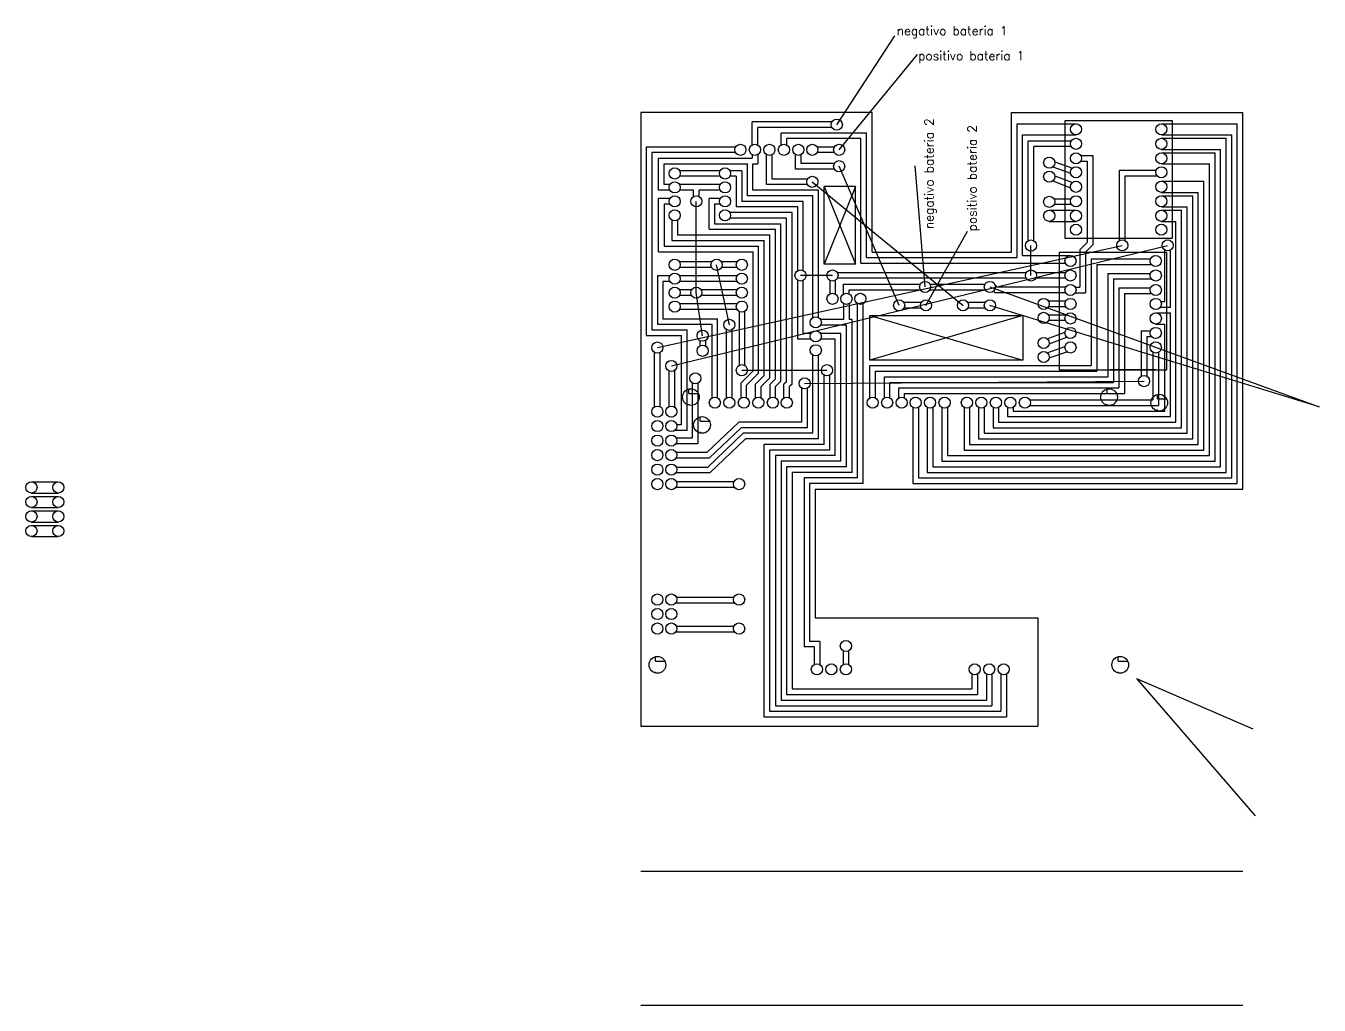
# Model space of a CAD drawing. Header units: millimetres. Extents: x -2700 to -2171, y -729 to -455.
# Drawn here: x -2403.2 to -2171.2, y -704.3 to -528.7 of the extents above; entities that cross this region are included whole.
import ezdxf

# ---------------------------------------------------------------- set-up
doc = ezdxf.new("R2010")
doc.units = ezdxf.units.MM
doc.styles.add('200-R060', font='romans.shx', dxfattribs={"height": 30})

msp = doc.modelspace()

# ---------------------------------------------------------------- hatches: boundary and pattern name
at = {"lineweight": 30}
h = msp.add_hatch(dxfattribs=at)
h.set_pattern_fill('ANGLE', color=6)
h.set_pattern_definition([(0, (-77, 48), (0, 6.985), [5.08, -1.905]), (90, (-77, 48), (-6.985, 4e-16), [5.08, -1.905])])
h.paths.add_polyline_path([(-2282.415, -595.274, 1), (-2285.415, -595.274, 1)])
h = msp.add_hatch(dxfattribs=at)
h.set_pattern_fill('ANGLE', color=6)
h.set_pattern_definition([(0, (-2, 48), (0, 6.985), [5.08, -1.905]), (90, (-2, 48), (-6.985, 4e-16), [5.08, -1.905])])
h.paths.add_polyline_path([(-2207.415, -595.274, 1), (-2210.415, -595.274, 1)])
h = msp.add_hatch(dxfattribs=at)
h.set_pattern_fill('ANGLE', color=6)
h.set_pattern_definition([(0, (7, 47), (0, 6.985), [5.08, -1.905]), (90, (7, 47), (-6.985, 4e-16), [5.08, -1.905])])
h.paths.add_polyline_path([(-2198.415, -596.274, 1), (-2201.415, -596.274, 1)])
h = msp.add_hatch(dxfattribs=at)
h.set_pattern_fill('ANGLE', color=6)
h.set_pattern_definition([(0, (-75, 43), (0, 6.985), [5.08, -1.905]), (90, (-75, 43), (-6.985, 4e-16), [5.08, -1.905])])
h.paths.add_polyline_path([(-2280.415, -600.274, 1), (-2283.415, -600.274, 1)])
h = msp.add_hatch(dxfattribs=at)
h.set_pattern_fill('ANGLE', color=6)
h.set_pattern_definition([(0, (-83, 0), (0, 6.985), [5.08, -1.905]), (90, (-83, 0), (-6.985, 4e-16), [5.08, -1.905])])
h.paths.add_polyline_path([(-2288.415, -643.274, 1), (-2291.415, -643.274, 1)])
h = msp.add_hatch(dxfattribs=at)
h.set_pattern_fill('ANGLE', color=6)
h.set_pattern_definition([(0, (0, 0), (0, 6.985), [5.08, -1.905]), (90, (0, 0), (-6.985, 4e-16), [5.08, -1.905])])
h.paths.add_polyline_path([(-2205.415, -643.274, 1), (-2208.415, -643.274, 1)])

# ---------------------------------------------------------------- linework, layer by layer
at = {"color": 6, "lineweight": 30}
for p, q in [((-2257.749, -546.447), (-2247.352, -530.533)), ((-2257.32, -550.951), (-2243.295, -533.893)), ((-2246.559, -578.835), (-2257.32, -553.895)), ((-2241.896, -575.53), (-2243.687, -553.811)), ((-2262.132, -556.691), (-2235.105, -578.835)), ((-2282.936, -576.556), (-2282.936, -560.191)), ((-2241.746, -578.835), (-2234.284, -565.528)), ((-2289.915, -586.398), (-2206.547, -568.079)), ((-2287.415, -589.689), (-2198.415, -568.079)), ((-2222.915, -573.477), (-2222.915, -568.116)), ((-2277.015, -582.321), (-2279.311, -571.556)), ((-2258.515, -573.477), (-2264.257, -573.477)), ((-2281.812, -584.282), (-2282.936, -576.556)), ((-2230.296, -575.53), (-2171.24, -597.021)), ((-2171.24, -597.021), (-2230.292, -578.835)), ((-2274.776, -590.458), (-2259.515, -590.458)), ((-2263.515, -592.825), (-2202.637, -592.418)), ((-2203.98, -645.717), (-2182.701, -670.345)), ((-2203.98, -645.717), (-2183.126, -654.733)), ((-2292.915, -680.274), (-2193.915, -680.274))]:
    msp.add_line(p, q, dxfattribs=at)
at = {"color": 5}
for p, q in [((-2292.915, -544.274), (-2292.915, -654.274)), ((-2251.415, -544.274), (-2292.915, -544.274)), ((-2251.415, -569.274), (-2251.415, -544.274)), ((-2226.415, -569.274), (-2226.415, -544.274)), ((-2226.415, -544.274), (-2184.915, -544.274)), ((-2226.415, -569.274), (-2226.415, -544.274)), ((-2184.915, -611.774), (-2184.915, -544.274)), ((-2260.015, -571.477), (-2260.015, -557.507)), ((-2254.415, -557.507), (-2260.015, -557.507)), ((-2260.015, -557.507), (-2254.415, -571.477)), ((-2254.415, -557.507), (-2260.015, -571.477)), ((-2254.415, -571.477), (-2254.415, -557.507)), ((-2251.415, -569.274), (-2226.415, -569.274)), ((-2254.415, -571.477), (-2260.015, -571.477)), ((-2251.815, -580.642), (-2224.355, -580.642)), ((-2251.815, -588.642), (-2251.815, -580.642)), ((-2251.815, -580.642), (-2224.355, -588.642)), ((-2224.355, -580.642), (-2251.815, -588.642)), ((-2224.355, -580.642), (-2224.355, -588.642)), ((-2224.355, -588.642), (-2251.815, -588.642)), ((-2261.614, -611.774), (-2184.915, -611.774)), ((-2261.614, -611.774), (-2261.614, -634.836)), ((-2261.614, -634.836), (-2221.669, -634.836)), ((-2221.669, -634.836), (-2221.669, -654.274)), ((-2292.915, -654.274), (-2221.669, -654.274))]:
    msp.add_line(p, q, dxfattribs=at)
at = {"color": 2, "lineweight": 30}
for p, q in [((-2258.615, -545.947), (-2272.932, -545.947)), ((-2272.932, -550.085), (-2272.932, -545.947)), ((-2258.615, -546.947), (-2271.932, -546.947)), ((-2271.932, -550.085), (-2271.932, -546.947)), ((-2225.415, -546.274), (-2214.836, -546.274)), ((-2225.415, -570.274), (-2225.415, -546.274)), ((-2216.836, -545.774), (-2216.836, -566.774)), ((-2197.536, -545.774), (-2216.836, -545.774)), ((-2199.536, -546.274), (-2185.915, -546.274)), ((-2197.536, -566.774), (-2197.536, -545.774)), ((-2185.915, -610.774), (-2185.915, -546.274)), ((-2267.732, -550.085), (-2267.732, -547.947)), ((-2252.415, -547.947), (-2267.732, -547.947)), ((-2266.732, -550.085), (-2266.732, -548.947)), ((-2253.415, -548.947), (-2266.732, -548.947)), ((-2253.415, -571.274), (-2253.415, -548.947)), ((-2252.415, -570.274), (-2252.415, -547.947)), ((-2224.415, -548.274), (-2214.836, -548.274)), ((-2224.415, -569.877), (-2224.415, -548.274)), ((-2215.702, -549.374), (-2223.415, -549.374)), ((-2223.415, -567.25), (-2223.415, -549.374)), ((-2199.536, -548.274), (-2186.915, -548.274)), ((-2199.536, -548.874), (-2187.915, -548.874)), ((-2187.915, -608.774), (-2187.915, -548.874)), ((-2186.915, -609.774), (-2186.915, -548.274)), ((-2291.915, -550.451), (-2291.915, -584.225)), ((-2275.898, -550.451), (-2291.915, -550.451)), ((-2290.915, -551.451), (-2290.915, -583.225)), ((-2275.898, -551.451), (-2290.915, -551.451)), ((-2272.932, -551.817), (-2272.932, -552.459)), ((-2271.932, -551.817), (-2271.932, -553.459)), ((-2270.332, -557.191), (-2270.332, -551.817)), ((-2269.332, -556.191), (-2269.332, -551.817)), ((-2265.132, -554.395), (-2265.132, -551.817)), ((-2264.132, -553.395), (-2264.132, -551.817)), ((-2258.186, -550.451), (-2261.266, -550.451)), ((-2258.186, -551.451), (-2261.266, -551.451)), ((-2215.702, -550.374), (-2222.415, -550.374)), ((-2222.415, -567.25), (-2222.415, -550.374)), ((-2213.97, -551.974), (-2211.837, -551.974)), ((-2211.837, -551.974), (-2211.837, -567.99)), ((-2199.536, -550.874), (-2188.915, -550.874)), ((-2199.536, -551.474), (-2189.915, -551.474)), ((-2189.915, -606.774), (-2189.915, -551.474)), ((-2188.915, -607.774), (-2188.915, -550.874)), ((-2289.691, -558.191), (-2289.691, -552.459)), ((-2289.691, -552.459), (-2272.932, -552.459)), ((-2288.691, -553.459), (-2273.778, -553.459)), ((-2288.691, -557.191), (-2288.691, -553.459)), ((-2273.778, -559.191), (-2273.778, -553.459)), ((-2272.778, -558.191), (-2272.778, -553.459)), ((-2272.778, -553.459), (-2271.932, -553.459)), ((-2258.186, -553.395), (-2264.132, -553.395)), ((-2219, -554.025), (-2215.82, -555.156)), ((-2218.665, -553.083), (-2215.485, -554.213)), ((-2213.97, -552.974), (-2212.837, -552.974)), ((-2212.837, -552.974), (-2212.837, -567.576)), ((-2199.536, -553.474), (-2190.915, -553.474)), ((-2190.915, -605.774), (-2190.915, -553.474)), ((-2278.644, -554.691), (-2285.942, -554.691)), ((-2278.644, -555.691), (-2285.942, -555.691)), ((-2274.778, -554.691), (-2276.911, -554.691)), ((-2275.778, -555.691), (-2276.911, -555.691)), ((-2275.778, -555.691), (-2275.778, -561.191)), ((-2274.778, -554.691), (-2274.778, -560.191)), ((-2262.998, -556.191), (-2269.332, -556.191)), ((-2258.186, -554.395), (-2265.132, -554.395)), ((-2219.014, -556.537), (-2215.823, -557.738)), ((-2218.662, -555.601), (-2215.471, -556.802)), ((-2207.047, -554.596), (-2200.462, -554.596)), ((-2207.047, -567.213), (-2207.047, -554.596)), ((-2206.047, -555.596), (-2200.32, -555.596)), ((-2206.047, -567.213), (-2206.047, -555.596)), ((-2199.536, -556.574), (-2191.915, -556.574)), ((-2191.915, -604.774), (-2191.915, -556.574)), ((-2287.674, -558.191), (-2289.691, -558.191)), ((-2287.674, -557.191), (-2288.691, -557.191)), ((-2278.644, -557.191), (-2285.942, -557.191)), ((-2283.436, -558.191), (-2285.942, -558.191)), ((-2283.436, -559.325), (-2283.436, -558.191)), ((-2278.644, -558.191), (-2282.436, -558.191)), ((-2282.436, -559.325), (-2282.436, -558.191)), ((-2261.015, -558.191), (-2272.778, -558.191)), ((-2262.998, -557.191), (-2270.332, -557.191)), ((-2261.015, -581.018), (-2261.015, -558.191)), ((-2199.536, -558.574), (-2192.915, -558.574)), ((-2192.915, -603.774), (-2192.915, -558.574)), ((-2289.691, -569.242), (-2289.691, -559.691)), ((-2287.674, -559.691), (-2289.691, -559.691)), ((-2288.691, -560.691), (-2288.691, -568.242)), ((-2287.674, -560.691), (-2288.691, -560.691)), ((-2280.661, -565.191), (-2280.661, -559.691)), ((-2278.644, -559.691), (-2280.661, -559.691)), ((-2279.661, -560.691), (-2279.661, -564.191)), ((-2278.644, -560.691), (-2279.661, -560.691)), ((-2264.757, -561.191), (-2275.778, -561.191)), ((-2263.757, -560.191), (-2274.778, -560.191)), ((-2262.015, -559.191), (-2273.778, -559.191)), ((-2264.757, -572.611), (-2264.757, -561.191)), ((-2263.757, -572.611), (-2263.757, -560.191)), ((-2262.015, -581.018), (-2262.015, -559.191)), ((-2215.753, -559.774), (-2218.783, -559.774)), ((-2215.636, -560.774), (-2218.783, -560.774)), ((-2199.536, -559.174), (-2193.915, -559.174)), ((-2199.536, -561.174), (-2194.915, -561.174)), ((-2194.915, -601.774), (-2194.915, -561.174)), ((-2193.915, -602.774), (-2193.915, -559.174)), ((-2287.308, -563.557), (-2287.308, -567.191)), ((-2286.308, -563.557), (-2286.308, -566.191)), ((-2265.757, -562.191), (-2276.911, -562.191)), ((-2266.757, -563.191), (-2276.911, -563.191)), ((-2266.757, -592.519), (-2266.757, -563.191)), ((-2265.757, -592.933), (-2265.757, -562.191)), ((-2219.649, -561.774), (-2214.836, -561.774)), ((-2199.536, -561.774), (-2195.915, -561.774)), ((-2195.915, -600.774), (-2195.915, -561.774)), ((-2280.661, -565.191), (-2268.757, -565.191)), ((-2279.661, -564.191), (-2267.757, -564.191)), ((-2268.757, -592.019), (-2268.757, -565.191)), ((-2267.757, -592.433), (-2267.757, -564.191)), ((-2219.649, -563.774), (-2214.836, -563.774)), ((-2199.536, -563.774), (-2196.915, -563.774)), ((-2196.915, -599.774), (-2196.915, -563.774)), ((-2288.691, -568.242), (-2271.757, -568.242)), ((-2287.308, -567.191), (-2270.757, -567.191)), ((-2286.308, -566.191), (-2269.757, -566.191)), ((-2271.757, -591.005), (-2271.757, -568.242)), ((-2270.757, -591.419), (-2270.757, -567.191)), ((-2269.757, -591.833), (-2269.757, -566.191)), ((-2216.836, -566.774), (-2197.536, -566.774)), ((-2212.837, -567.576), (-2214.137, -568.876)), ((-2211.837, -567.99), (-2213.137, -569.29)), ((-2289.691, -569.242), (-2272.757, -569.242)), ((-2272.757, -590.59), (-2272.757, -569.242)), ((-2252.415, -570.274), (-2225.415, -570.274)), ((-2224.415, -569.877), (-2215.836, -569.877)), ((-2217.836, -569.377), (-2217.836, -590.377)), ((-2198.536, -569.377), (-2217.836, -569.377)), ((-2214.137, -568.876), (-2214.137, -575.577)), ((-2213.137, -569.29), (-2213.137, -576.577)), ((-2212.137, -570.499), (-2201.462, -570.499)), ((-2212.137, -570.499), (-2212.137, -589.642)), ((-2198.915, -578.199), (-2198.915, -568.945)), ((-2198.536, -590.377), (-2198.536, -569.377)), ((-2197.915, -579.199), (-2197.915, -568.945)), ((-2280.177, -571.056), (-2285.942, -571.056)), ((-2280.177, -572.056), (-2285.942, -572.056)), ((-2275.642, -571.056), (-2278.445, -571.056)), ((-2275.642, -572.056), (-2278.445, -572.056)), ((-2253.415, -571.274), (-2216.754, -571.274)), ((-2211.137, -571.499), (-2201.32, -571.499)), ((-2211.137, -571.499), (-2211.137, -590.642)), ((-2289.915, -573.556), (-2289.915, -582.225)), ((-2287.674, -573.556), (-2289.915, -573.556)), ((-2288.915, -574.556), (-2288.915, -581.225)), ((-2287.674, -574.556), (-2288.915, -574.556)), ((-2275.642, -573.556), (-2285.942, -573.556)), ((-2275.642, -574.556), (-2285.942, -574.556)), ((-2264.757, -584.884), (-2264.757, -574.343)), ((-2263.757, -583.884), (-2263.757, -574.343)), ((-2259.015, -574.343), (-2259.015, -576.796)), ((-2258.015, -574.343), (-2258.015, -576.796)), ((-2223.781, -572.977), (-2257.649, -572.977)), ((-2223.781, -573.977), (-2257.649, -573.977)), ((-2256.515, -576.796), (-2256.515, -575.03)), ((-2256.515, -575.03), (-2242.762, -575.03)), ((-2241.03, -575.03), (-2231.162, -575.03)), ((-2228.957, -575.577), (-2229.362, -575.173)), ((-2216.702, -572.977), (-2222.049, -572.977)), ((-2216.702, -573.977), (-2222.049, -573.977)), ((-2209.137, -573.099), (-2201.462, -573.099)), ((-2209.137, -573.099), (-2209.137, -591.642)), ((-2208.137, -574.099), (-2201.32, -574.099)), ((-2208.137, -574.099), (-2208.137, -592.642)), ((-2283.802, -576.056), (-2285.942, -576.056)), ((-2283.802, -577.056), (-2285.942, -577.056)), ((-2275.642, -576.056), (-2282.07, -576.056)), ((-2275.642, -577.056), (-2282.07, -577.056)), ((-2255.515, -576.796), (-2255.515, -576.03)), ((-2255.515, -576.03), (-2242.762, -576.03)), ((-2241.03, -576.03), (-2231.162, -576.03)), ((-2229.371, -576.577), (-2229.653, -576.295)), ((-2216.702, -576.577), (-2229.371, -576.577)), ((-2216.702, -575.577), (-2228.957, -575.577)), ((-2214.97, -575.577), (-2214.137, -575.577)), ((-2214.97, -576.577), (-2213.137, -576.577)), ((-2207.137, -575.699), (-2201.462, -575.699)), ((-2207.137, -575.699), (-2207.137, -593.642)), ((-2206.137, -576.699), (-2201.32, -576.699)), ((-2206.137, -576.699), (-2206.137, -594.642)), ((-2275.642, -578.556), (-2285.942, -578.556)), ((-2275.642, -579.556), (-2285.942, -579.556)), ((-2256.515, -578.528), (-2256.515, -581.384)), ((-2255.515, -578.528), (-2255.515, -581.384)), ((-2254.015, -609.774), (-2254.015, -578.528)), ((-2253.015, -610.774), (-2253.015, -578.528)), ((-2242.612, -578.335), (-2245.693, -578.335)), ((-2242.612, -579.335), (-2245.693, -579.335)), ((-2231.158, -578.335), (-2234.239, -578.335)), ((-2231.158, -579.335), (-2234.239, -579.335)), ((-2216.702, -578.077), (-2219.783, -578.077)), ((-2216.702, -579.077), (-2219.783, -579.077)), ((-2197.915, -579.199), (-2199.753, -579.199)), ((-2198.915, -578.199), (-2199.611, -578.199)), ((-2288.915, -581.225), (-2279.115, -581.225)), ((-2279.115, -595.408), (-2279.115, -581.225)), ((-2275.276, -579.922), (-2275.276, -589.592)), ((-2274.276, -579.922), (-2274.276, -589.592)), ((-2256.515, -581.384), (-2260.649, -581.384)), ((-2255.015, -581.384), (-2255.515, -581.384)), ((-2255.015, -608.774), (-2255.015, -581.384)), ((-2216.636, -580.577), (-2219.783, -580.577)), ((-2216.753, -581.577), (-2219.783, -581.577)), ((-2200.536, -580.177), (-2197.915, -580.177)), ((-2197.915, -598.774), (-2197.915, -580.177)), ((-2291.915, -584.225), (-2285.608, -584.225)), ((-2290.915, -583.225), (-2284.608, -583.225)), ((-2289.915, -582.225), (-2280.115, -582.225)), ((-2285.608, -600.274), (-2285.608, -584.225)), ((-2284.608, -601.274), (-2284.608, -583.225)), ((-2280.115, -595.408), (-2280.115, -582.225)), ((-2277.515, -595.408), (-2277.515, -583.187)), ((-2276.515, -595.408), (-2276.515, -583.187)), ((-2262.381, -583.884), (-2263.757, -583.884)), ((-2256.015, -582.384), (-2260.649, -582.384)), ((-2257.015, -583.884), (-2260.649, -583.884)), ((-2257.015, -606.774), (-2257.015, -583.884)), ((-2256.015, -607.774), (-2256.015, -582.384)), ((-2220.014, -584.815), (-2216.823, -583.614)), ((-2203.137, -583.399), (-2203.137, -591.552)), ((-2203.137, -583.399), (-2201.462, -583.399)), ((-2202.137, -584.399), (-2202.137, -591.552)), ((-2202.137, -584.399), (-2201.32, -584.399)), ((-2200.536, -582.177), (-2198.915, -582.177)), ((-2198.915, -597.774), (-2198.915, -582.177)), ((-2282.312, -585.148), (-2282.312, -586.11)), ((-2281.312, -585.148), (-2281.312, -586.11)), ((-2262.381, -584.884), (-2264.757, -584.884)), ((-2258.015, -584.884), (-2260.649, -584.884)), ((-2258.015, -605.774), (-2258.015, -584.884)), ((-2220, -587.327), (-2216.82, -586.196)), ((-2219.662, -585.751), (-2216.471, -584.55)), ((-2290.415, -597.009), (-2290.415, -587.264)), ((-2289.415, -597.009), (-2289.415, -587.264)), ((-2262.015, -601.774), (-2262.015, -587.75)), ((-2261.015, -602.774), (-2261.015, -587.75)), ((-2255.015, -596.274), (-2255.015, -587.371)), ((-2219.665, -588.269), (-2216.485, -587.138)), ((-2201.036, -587.243), (-2201.036, -595.774)), ((-2200.036, -587.243), (-2200.036, -596.774)), ((-2287.815, -597.009), (-2287.815, -590.605)), ((-2286.815, -597.009), (-2286.815, -590.489)), ((-2272.757, -590.59), (-2274.915, -592.748)), ((-2271.757, -591.005), (-2273.915, -593.163)), ((-2270.757, -591.419), (-2272.315, -592.977)), ((-2260.015, -603.774), (-2260.015, -591.324)), ((-2259.015, -604.774), (-2259.015, -591.324)), ((-2251.815, -595.408), (-2251.815, -589.642)), ((-2251.815, -589.642), (-2212.137, -589.642)), ((-2250.815, -595.408), (-2250.815, -590.642)), ((-2250.815, -590.642), (-2215.836, -590.642)), ((-2250.815, -590.642), (-2211.137, -590.642)), ((-2217.836, -590.377), (-2198.536, -590.377)), ((-2200.536, -590.377), (-2208.714, -590.377)), ((-2283.608, -602.575), (-2283.608, -592.779)), ((-2282.608, -603.575), (-2282.608, -592.779)), ((-2274.915, -595.408), (-2274.915, -592.748)), ((-2273.915, -595.408), (-2273.915, -593.163)), ((-2272.315, -595.408), (-2272.315, -592.977)), ((-2269.757, -591.833), (-2271.315, -593.391)), ((-2271.315, -595.408), (-2271.315, -593.391)), ((-2268.757, -592.019), (-2269.715, -592.977)), ((-2269.715, -595.408), (-2269.715, -592.977)), ((-2267.757, -592.433), (-2268.715, -593.391)), ((-2268.715, -595.408), (-2268.715, -593.391)), ((-2266.757, -592.519), (-2267.215, -592.977)), ((-2267.215, -595.408), (-2267.215, -592.977)), ((-2265.757, -592.933), (-2266.215, -593.391)), ((-2266.215, -595.408), (-2266.215, -593.391)), ((-2264.015, -599.774), (-2264.015, -593.691)), ((-2263.015, -600.774), (-2263.015, -593.691)), ((-2249.215, -595.408), (-2249.215, -591.642)), ((-2249.215, -591.642), (-2209.137, -591.642)), ((-2248.215, -595.408), (-2248.215, -592.642)), ((-2248.215, -592.642), (-2208.137, -592.642)), ((-2246.615, -595.408), (-2246.615, -593.642)), ((-2246.615, -593.642), (-2207.137, -593.642)), ((-2245.615, -595.408), (-2245.615, -594.642)), ((-2245.615, -594.642), (-2206.137, -594.642)), ((-2223.149, -595.774), (-2201.036, -595.774)), ((-2286.659, -597.22), (-2286.615, -597.22)), ((-2244.115, -597.141), (-2244.115, -610.774)), ((-2243.115, -597.141), (-2243.115, -609.774)), ((-2241.515, -597.141), (-2241.515, -608.774)), ((-2240.515, -597.141), (-2240.515, -607.774)), ((-2238.915, -597.141), (-2238.915, -606.774)), ((-2237.915, -597.141), (-2237.915, -605.774)), ((-2234.915, -597.141), (-2234.915, -604.774)), ((-2233.915, -597.141), (-2233.915, -603.774)), ((-2232.315, -597.141), (-2232.315, -602.774)), ((-2231.315, -597.141), (-2231.315, -601.774)), ((-2229.715, -597.141), (-2229.715, -600.774)), ((-2228.715, -597.141), (-2228.715, -599.774)), ((-2227.115, -597.141), (-2227.115, -598.774)), ((-2226.115, -597.141), (-2226.115, -597.774)), ((-2226.115, -597.774), (-2198.915, -597.774)), ((-2223.149, -596.774), (-2200.036, -596.774)), ((-2285.608, -600.274), (-2286.435, -600.274)), ((-2281, -605.175), (-2275.309, -599.774)), ((-2264.015, -599.774), (-2275.309, -599.774)), ((-2228.715, -599.774), (-2196.915, -599.774)), ((-2227.115, -598.774), (-2197.915, -598.774)), ((-2284.608, -601.274), (-2286.815, -601.274)), ((-2286.549, -602.575), (-2283.608, -602.575)), ((-2280.94, -607.875), (-2274.512, -601.774)), ((-2280.602, -606.175), (-2274.911, -600.774)), ((-2280.541, -608.875), (-2274.113, -602.774)), ((-2263.015, -600.774), (-2274.911, -600.774)), ((-2262.015, -601.774), (-2274.512, -601.774)), ((-2261.015, -602.774), (-2274.113, -602.774)), ((-2232.315, -602.774), (-2193.915, -602.774)), ((-2231.315, -601.774), (-2194.915, -601.774)), ((-2229.715, -600.774), (-2195.915, -600.774)), ((-2286.549, -603.575), (-2282.608, -603.575)), ((-2286.549, -605.175), (-2281, -605.175)), ((-2270.817, -603.774), (-2270.817, -652.597)), ((-2260.015, -603.774), (-2270.817, -603.774)), ((-2269.817, -604.774), (-2269.817, -651.597)), ((-2259.015, -604.774), (-2269.817, -604.774)), ((-2234.915, -604.774), (-2191.915, -604.774)), ((-2233.915, -603.774), (-2192.915, -603.774)), ((-2286.549, -606.175), (-2280.602, -606.175)), ((-2268.75, -605.774), (-2268.75, -650.597)), ((-2258.015, -605.774), (-2268.75, -605.774)), ((-2267.75, -606.774), (-2267.75, -649.597)), ((-2257.015, -606.774), (-2267.75, -606.774)), ((-2238.915, -606.774), (-2189.915, -606.774)), ((-2237.915, -605.774), (-2190.915, -605.774)), ((-2280.541, -608.875), (-2286.615, -608.875)), ((-2280.94, -607.875), (-2286.499, -607.875)), ((-2266.75, -607.774), (-2266.75, -648.597)), ((-2256.015, -607.774), (-2266.75, -607.774)), ((-2265.75, -608.774), (-2265.75, -647.597)), ((-2255.015, -608.774), (-2265.75, -608.774)), ((-2263.614, -609.774), (-2263.614, -640.074)), ((-2254.015, -609.774), (-2263.614, -609.774)), ((-2243.115, -609.774), (-2186.915, -609.774)), ((-2241.515, -608.774), (-2187.915, -608.774)), ((-2240.515, -607.774), (-2188.915, -607.774)), ((-2402.178, -610.477), (-2397.365, -610.477)), ((-2276.047, -611.496), (-2286.632, -611.496)), ((-2276.188, -610.496), (-2286.49, -610.496)), ((-2262.614, -610.774), (-2262.614, -639.074)), ((-2253.015, -610.774), (-2262.614, -610.774)), ((-2244.115, -610.774), (-2185.915, -610.774)), ((-2402.178, -612.477), (-2397.365, -612.477)), ((-2402.178, -613.077), (-2397.365, -613.077)), ((-2402.178, -615.077), (-2397.365, -615.077)), ((-2402.178, -615.677), (-2397.365, -615.677)), ((-2402.178, -617.677), (-2397.365, -617.677)), ((-2402.178, -618.277), (-2397.365, -618.277)), ((-2402.178, -620.277), (-2397.365, -620.277)), ((-2276.047, -632.196), (-2286.632, -632.196)), ((-2276.188, -631.196), (-2286.49, -631.196)), ((-2276.047, -637.396), (-2286.632, -637.396)), ((-2276.188, -636.396), (-2286.49, -636.396)), ((-2261.815, -640.074), (-2263.614, -640.074)), ((-2260.815, -639.073), (-2262.614, -639.074)), ((-2261.815, -640.074), (-2261.815, -643.208)), ((-2260.815, -639.073), (-2260.815, -643.208)), ((-2260.815, -640.062), (-2260.815, -643.208)), ((-2256.615, -640.755), (-2256.615, -643.208)), ((-2255.615, -640.755), (-2255.615, -643.208)), ((-2233.515, -644.941), (-2233.515, -647.597)), ((-2232.515, -644.941), (-2232.515, -648.597)), ((-2230.915, -644.941), (-2230.915, -649.597)), ((-2229.915, -644.941), (-2229.915, -650.597)), ((-2228.315, -644.941), (-2228.315, -651.597)), ((-2227.315, -644.941), (-2227.315, -652.597)), ((-2266.75, -648.597), (-2232.515, -648.597)), ((-2265.75, -647.597), (-2233.515, -647.597)), ((-2269.817, -651.597), (-2228.315, -651.597)), ((-2268.75, -650.597), (-2229.915, -650.597)), ((-2267.75, -649.597), (-2230.915, -649.597)), ((-2270.817, -652.597), (-2227.315, -652.597)), ((-2292.915, -680.274), (-2184.915, -680.274)), ((-2292.915, -704.274), (-2184.915, -704.274))]:
    msp.add_line(p, q, dxfattribs=at)
at = {"color": 3}
for centre in [(-2257.749, -546.447), (-2214.836, -547.274), (-2199.536, -547.274), (-2214.836, -549.874), (-2199.536, -549.874), (-2275.032, -550.951), (-2272.432, -550.951), (-2269.832, -550.951), (-2267.232, -550.951), (-2264.632, -550.951), (-2262.132, -550.951), (-2262.132, -550.951), (-2257.32, -550.951), (-2257.32, -550.951), (-2214.836, -552.474), (-2199.536, -552.474), (-2286.808, -555.191), (-2277.778, -555.191), (-2257.32, -553.895), (-2219.649, -553.264), (-2214.836, -554.974), (-2214.836, -554.974), (-2199.536, -554.974), (-2199.536, -554.974), (-2262.132, -556.691), (-2219.649, -555.764), (-2214.836, -557.574), (-2199.536, -557.574), (-2286.808, -557.691), (-2277.778, -557.691), (-2286.808, -560.191), (-2282.936, -560.191), (-2277.778, -560.191), (-2219.649, -560.274), (-2214.836, -560.174), (-2199.536, -560.174), (-2286.808, -562.691), (-2277.778, -562.691), (-2219.649, -562.774), (-2219.649, -562.774), (-2214.836, -562.774), (-2199.536, -562.774), (-2214.836, -565.274), (-2214.836, -565.274), (-2199.536, -565.274), (-2199.536, -565.274), (-2222.915, -568.116), (-2206.547, -568.079), (-2198.415, -568.079), (-2286.808, -571.556), (-2279.311, -571.556), (-2274.776, -571.556), (-2215.836, -570.877), (-2200.536, -570.877), (-2264.257, -573.477), (-2258.515, -573.477), (-2222.915, -573.477), (-2215.836, -573.477), (-2200.536, -573.477), (-2286.808, -574.056), (-2274.776, -574.056), (-2241.896, -575.53), (-2230.296, -575.53), (-2215.836, -576.077), (-2200.536, -576.077), (-2286.808, -576.556), (-2282.936, -576.556), (-2274.776, -576.556), (-2258.515, -577.662), (-2258.515, -577.662), (-2256.015, -577.662), (-2253.515, -577.662), (-2286.808, -579.056), (-2274.776, -579.056), (-2246.559, -578.835), (-2246.559, -578.835), (-2241.746, -578.835), (-2235.105, -578.835), (-2235.105, -578.835), (-2230.292, -578.835), (-2220.649, -578.577), (-2220.649, -578.577), (-2215.836, -578.577), (-2215.836, -578.577), (-2200.536, -578.577), (-2200.536, -578.577), (-2277.015, -582.321), (-2261.515, -581.884), (-2220.649, -581.077), (-2215.836, -581.177), (-2200.536, -581.177), (-2281.812, -584.282), (-2261.515, -584.384), (-2215.836, -583.777), (-2200.536, -583.777), (-2289.915, -586.398), (-2281.812, -586.976), (-2281.812, -586.976), (-2261.515, -586.884), (-2220.649, -585.588), (-2215.836, -586.377), (-2200.536, -586.377), (-2287.415, -589.689), (-2220.649, -588.088), (-2283.108, -591.913), (-2274.776, -590.458), (-2259.515, -590.458), (-2202.637, -592.418), (-2263.515, -592.825), (-2279.615, -596.274), (-2277.015, -596.274), (-2274.415, -596.274), (-2271.815, -596.274), (-2269.215, -596.274), (-2266.715, -596.274), (-2266.715, -596.274), (-2251.315, -596.274), (-2248.715, -596.274), (-2246.115, -596.274), (-2243.615, -596.274), (-2243.615, -596.274), (-2241.015, -596.274), (-2238.415, -596.274), (-2234.415, -596.274), (-2231.815, -596.274), (-2229.215, -596.274), (-2226.615, -596.274), (-2224.015, -596.274), (-2289.915, -597.875), (-2287.415, -597.875), (-2289.915, -600.475), (-2287.415, -600.475), (-2289.915, -603.075), (-2287.415, -603.075), (-2289.915, -605.675), (-2287.415, -605.675), (-2289.915, -608.275), (-2287.415, -608.275), (-2289.915, -610.875), (-2287.415, -610.875), (-2275.263, -610.875), (-2402.178, -611.477), (-2402.178, -611.477), (-2397.365, -611.477), (-2397.365, -611.477), (-2402.178, -614.077), (-2402.178, -614.077), (-2397.365, -614.077), (-2402.178, -616.677), (-2402.178, -616.677), (-2397.365, -616.677), (-2402.178, -619.277), (-2402.178, -619.277), (-2397.365, -619.277), (-2289.915, -631.574), (-2287.415, -631.574), (-2275.263, -631.574), (-2289.915, -634.174), (-2287.415, -634.174), (-2289.915, -636.774), (-2287.415, -636.774), (-2275.263, -636.774), (-2256.115, -639.889), (-2261.315, -644.074), (-2258.715, -644.074), (-2256.115, -644.074), (-2233.015, -644.074), (-2230.415, -644.074), (-2227.815, -644.074)]:
    msp.add_circle(centre, 1, dxfattribs=at)
at = {"color": 5, "lineweight": 30}
for centre in [(-2283.915, -595.274), (-2208.915, -595.274), (-2199.915, -596.274), (-2281.915, -600.274), (-2289.915, -643.274), (-2206.915, -643.274)]:
    msp.add_circle(centre, 1.5, dxfattribs=at)

# ---------------------------------------------------------------- texts
at = {"color": 2, "style": '200-R060'}
for s, p in [('negativo bateria 1', (-2246.996, -530.41)), ('positivo bateria 1', (-2243.154, -534.89))]:
    msp.add_text(s, height=1.6, dxfattribs=at).set_placement(p)
for s, p in [('negativo bateria 2', (-2240.407, -565.173)), ('positivo bateria 2', (-2232.682, -565.576))]:
    msp.add_text(s, height=1.6, rotation=90, dxfattribs=at).set_placement(p)

doc.saveas('drawing.dxf')
